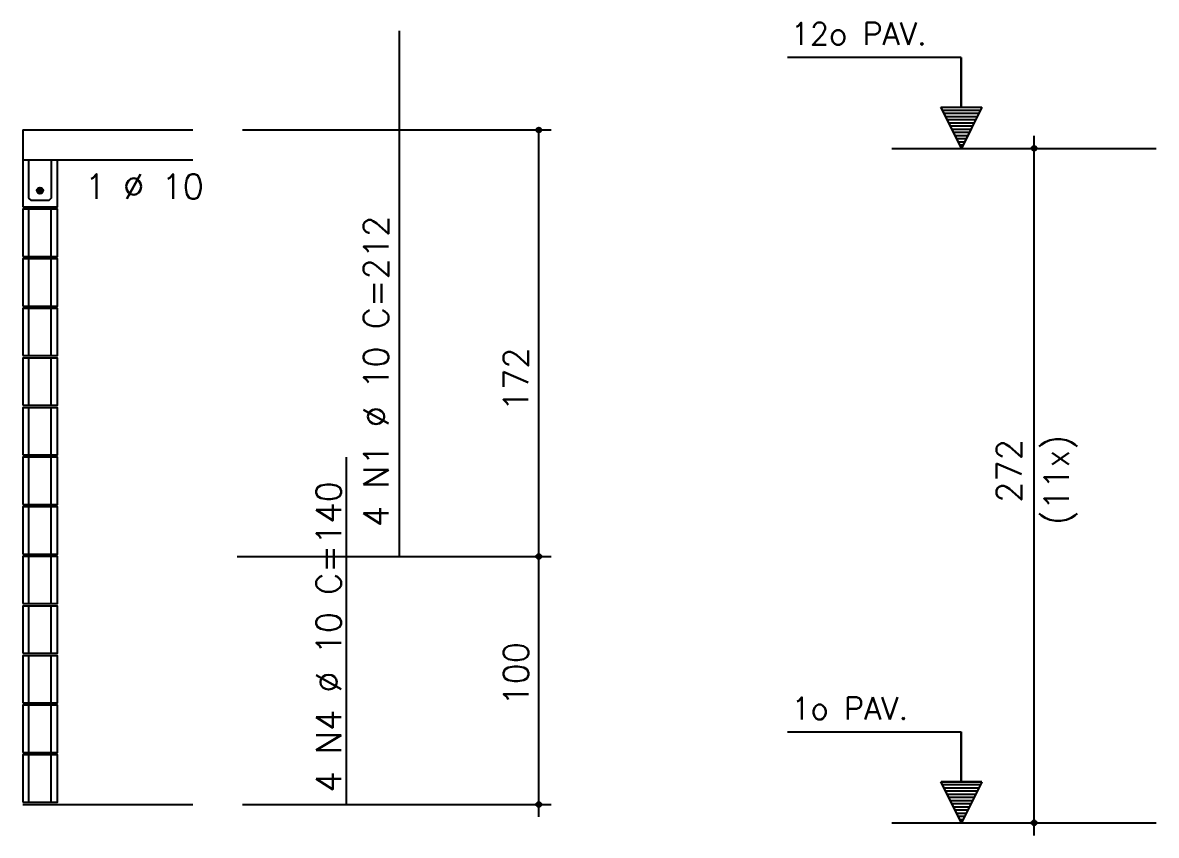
# Model space of a CAD drawing. Extents: x -1.9 to 86, y -1.5 to 60.9.
# Drawn here: x 37.57 to 46.71, y 18.72 to 25.28 of the extents above; entities that cross this region are included whole.
import ezdxf

# ---------------------------------------------------------------- set-up
doc = ezdxf.new("R2010")
doc.units = 0
doc.header["$MEASUREMENT"] = 0
for name, color, linetype in [('PENA_01', 1, 'CONTINUOUS'), ('PENA_02', 2, 'CONTINUOUS'), ('PENA_03', 3, 'CONTINUOUS'), ('PENA_05', 5, 'CONTINUOUS')]:
    doc.layers.add(name, color=color, linetype=linetype)
doc.styles.get("Standard").update_dxf_attribs({"font": 'ROMANS.SHX'})

msp = doc.modelspace()

# ---------------------------------------------------------------- linework, layer by layer
at = {"layer": 'PENA_01', "linetype": 'Continuous'}
for p, q in [((44.5792, 24.2655), (46.71, 24.2655)), ((44.5792, 18.8255), (46.71, 18.8255))]:
    msp.add_line(p, q, dxfattribs=at)
at = {"layer": 'PENA_02', "linetype": 'Continuous'}
for centre, radius in [((41.733, 24.4137), 0.02), ((41.733, 24.4137), 0.01), ((45.7253, 24.2655), 0.02), ((45.7253, 24.2655), 0.01), ((41.733, 20.9737), 0.02), ((41.733, 20.9737), 0.01), ((41.733, 18.9737), 0.02), ((41.733, 18.9737), 0.01), ((45.7253, 18.8255), 0.02), ((45.7253, 18.8255), 0.01)]:
    msp.add_circle(centre, radius, dxfattribs=at)
at = {"layer": 'PENA_03', "linetype": 'Continuous'}
for p, q in [((45.1382, 24.9973), (43.7382, 24.9973)), ((45.1382, 24.5973), (45.1382, 24.9973)), ((45.1396, 24.5973), (45.1396, 24.9987)), ((45.1389, 24.2655), (44.9729, 24.5973)), ((44.9729, 24.5973), (45.1382, 24.5973)), ((45.1389, 24.2686), (44.9752, 24.5959)), ((45.3026, 24.5959), (44.9752, 24.5959)), ((45.3048, 24.5973), (45.1389, 24.2655)), ((45.3026, 24.5959), (45.1389, 24.2686)), ((45.1396, 24.5973), (45.3048, 24.5973)), ((45.292, 24.5718), (44.9857, 24.5718)), ((45.2793, 24.5463), (44.9985, 24.5463)), ((45.2665, 24.5207), (45.0112, 24.5207)), ((45.2538, 24.4952), (45.024, 24.4952)), ((37.573, 24.4137), (37.573, 23.7937)), ((37.573, 24.4137), (38.9437, 24.4137)), ((39.3437, 24.4137), (41.833, 24.4137)), ((41.733, 18.8731), (41.733, 24.4137)), ((45.241, 24.4697), (45.0368, 24.4697)), ((45.2282, 24.4442), (45.0495, 24.4442)), ((45.2155, 24.4186), (45.0623, 24.4186)), ((45.2027, 24.3931), (45.0751, 24.3931)), ((45.1899, 24.3676), (45.0878, 24.3676)), ((45.1772, 24.342), (45.1006, 24.342)), ((45.1644, 24.3165), (45.1134, 24.3165)), ((45.7253, 18.7249), (45.7253, 24.3655)), ((45.1516, 24.291), (45.1261, 24.291)), ((37.573, 24.1737), (38.9437, 24.1737)), ((37.623, 23.3937), (37.623, 23.7737)), ((37.803, 23.3937), (37.803, 23.7737)), ((37.623, 22.9937), (37.623, 23.3737)), ((37.803, 22.9937), (37.803, 23.3737)), ((37.623, 22.5937), (37.623, 22.9737)), ((37.803, 22.5937), (37.803, 22.9737)), ((37.623, 22.1937), (37.623, 22.5737)), ((37.803, 22.1937), (37.803, 22.5737)), ((37.623, 21.7937), (37.623, 22.1737)), ((37.803, 21.7937), (37.803, 22.1737)), ((37.623, 21.3937), (37.623, 21.7737)), ((37.803, 21.3937), (37.803, 21.7737)), ((37.623, 20.9937), (37.623, 21.3737)), ((37.803, 20.9937), (37.803, 21.3737)), ((37.623, 20.5937), (37.623, 20.9737)), ((37.803, 20.5937), (37.803, 20.9737)), ((39.3017, 20.9737), (41.833, 20.9737)), ((37.623, 20.1937), (37.623, 20.5737)), ((37.803, 20.1937), (37.803, 20.5737)), ((37.623, 19.7937), (37.623, 20.1737)), ((37.803, 19.7937), (37.803, 20.1737)), ((37.623, 19.3937), (37.623, 19.7737)), ((37.803, 19.3937), (37.803, 19.7737)), ((45.1382, 19.5573), (43.7382, 19.5573)), ((45.1382, 19.1573), (45.1382, 19.5573)), ((45.1396, 19.1573), (45.1396, 19.5587)), ((37.623, 18.9937), (37.623, 19.3737)), ((37.803, 18.9937), (37.803, 19.3737)), ((45.1389, 18.8255), (44.9729, 19.1573)), ((44.9729, 19.1573), (45.1382, 19.1573)), ((45.1389, 18.8286), (44.9752, 19.1559)), ((45.3026, 19.1559), (44.9752, 19.1559)), ((45.292, 19.1318), (44.9857, 19.1318)), ((45.2793, 19.1063), (44.9985, 19.1063)), ((45.3048, 19.1573), (45.1389, 18.8255)), ((45.3026, 19.1559), (45.1389, 18.8286)), ((45.1396, 19.1573), (45.3048, 19.1573)), ((45.2665, 19.0807), (45.0112, 19.0807)), ((45.2538, 19.0552), (45.024, 19.0552)), ((45.241, 19.0297), (45.0368, 19.0297)), ((37.573, 18.9737), (38.9437, 18.9737)), ((39.3437, 18.9737), (41.833, 18.9737)), ((45.2282, 19.0042), (45.0495, 19.0042)), ((45.2155, 18.9786), (45.0623, 18.9786)), ((45.2027, 18.9531), (45.0751, 18.9531)), ((45.1899, 18.9276), (45.0878, 18.9276)), ((45.1772, 18.902), (45.1006, 18.902)), ((45.1644, 18.8765), (45.1134, 18.8765)), ((45.1516, 18.851), (45.1261, 18.851))]:
    msp.add_line(p, q, dxfattribs=at)
for points in [[(37.573, 23.7937), (37.853, 23.7937), (37.853, 24.1737)], [(37.803, 24.1737), (37.803, 23.8637), (37.783, 23.8437), (37.643, 23.8437), (37.623, 23.8637), (37.623, 24.1737)], [(37.573, 23.3937), (37.853, 23.3937), (37.853, 23.7737), (37.573, 23.7737), (37.573, 23.3937)], [(37.573, 22.9937), (37.853, 22.9937), (37.853, 23.3737), (37.573, 23.3737), (37.573, 22.9937)], [(37.573, 22.5937), (37.853, 22.5937), (37.853, 22.9737), (37.573, 22.9737), (37.573, 22.5937)], [(37.573, 22.1937), (37.853, 22.1937), (37.853, 22.5737), (37.573, 22.5737), (37.573, 22.1937)], [(37.573, 21.7937), (37.853, 21.7937), (37.853, 22.1737), (37.573, 22.1737), (37.573, 21.7937)], [(37.573, 21.3937), (37.853, 21.3937), (37.853, 21.7737), (37.573, 21.7737), (37.573, 21.3937)], [(37.573, 20.9937), (37.853, 20.9937), (37.853, 21.3737), (37.573, 21.3737), (37.573, 20.9937)], [(37.573, 20.5937), (37.853, 20.5937), (37.853, 20.9737), (37.573, 20.9737), (37.573, 20.5937)], [(37.573, 20.1937), (37.853, 20.1937), (37.853, 20.5737), (37.573, 20.5737), (37.573, 20.1937)], [(37.573, 19.7937), (37.853, 19.7937), (37.853, 20.1737), (37.573, 20.1737), (37.573, 19.7937)], [(37.573, 19.3937), (37.853, 19.3937), (37.853, 19.7737), (37.573, 19.7737), (37.573, 19.3937)], [(37.573, 18.9937), (37.853, 18.9937), (37.853, 19.3737), (37.573, 19.3737), (37.573, 18.9937)]]:
    msp.add_lwpolyline(points, dxfattribs=at)
msp.add_circle((37.7125, 23.9246), 0.025, dxfattribs=at)
for points in [[(37.7375, 23.9246), (37.7, 23.9463), (37.6891, 23.9332)], [(37.7375, 23.9246), (37.7169, 23.9493), (37.7, 23.9463)], [(37.7375, 23.9246), (37.7317, 23.9407), (37.7169, 23.9493)], [(37.7375, 23.9246), (37.6891, 23.9332), (37.6891, 23.9161)], [(37.7375, 23.9246), (37.6891, 23.9161), (37.7, 23.903)], [(37.7375, 23.9246), (37.7, 23.903), (37.7169, 23.9)], [(37.7375, 23.9246), (37.7169, 23.9), (37.7317, 23.9086)], [(37.7375, 23.9246), (37.7317, 23.9086), (37.7375, 23.9246)]]:
    msp.add_solid(points, dxfattribs=at)
at = {"layer": 'PENA_05', "linetype": 'Continuous'}
for p, q in [((40.6092, 20.9707), (40.6092, 25.2137)), ((40.1833, 18.9737), (40.1833, 21.7737))]:
    msp.add_line(p, q, dxfattribs=at)

# ---------------------------------------------------------------- texts
at = {"layer": 'PENA_03', "linetype": 'Continuous'}
for s, height, p in [('12o PAV.', 0.18, (43.7639, 25.0992)), ('1 %%c 10', 0.2, (38.0738, 23.8574)), ('1o PAV.', 0.18, (43.7685, 19.6592))]:
    msp.add_text(s, height=height, dxfattribs=at).set_placement(p)
for s, p in [('4 N1 %%c 10 C=212', (40.5212, 21.2106)), ('172', (41.6476, 22.1455)), ('272', (45.623, 21.4069)), ('(11x)', (46.0048, 21.2267)), ('4 N4 %%c 10 C=140', (40.1388, 19.0692)), ('100', (41.6492, 19.7699))]:
    msp.add_text(s, height=0.2, rotation=90, dxfattribs=at).set_placement(p)

doc.saveas('drawing.dxf')
